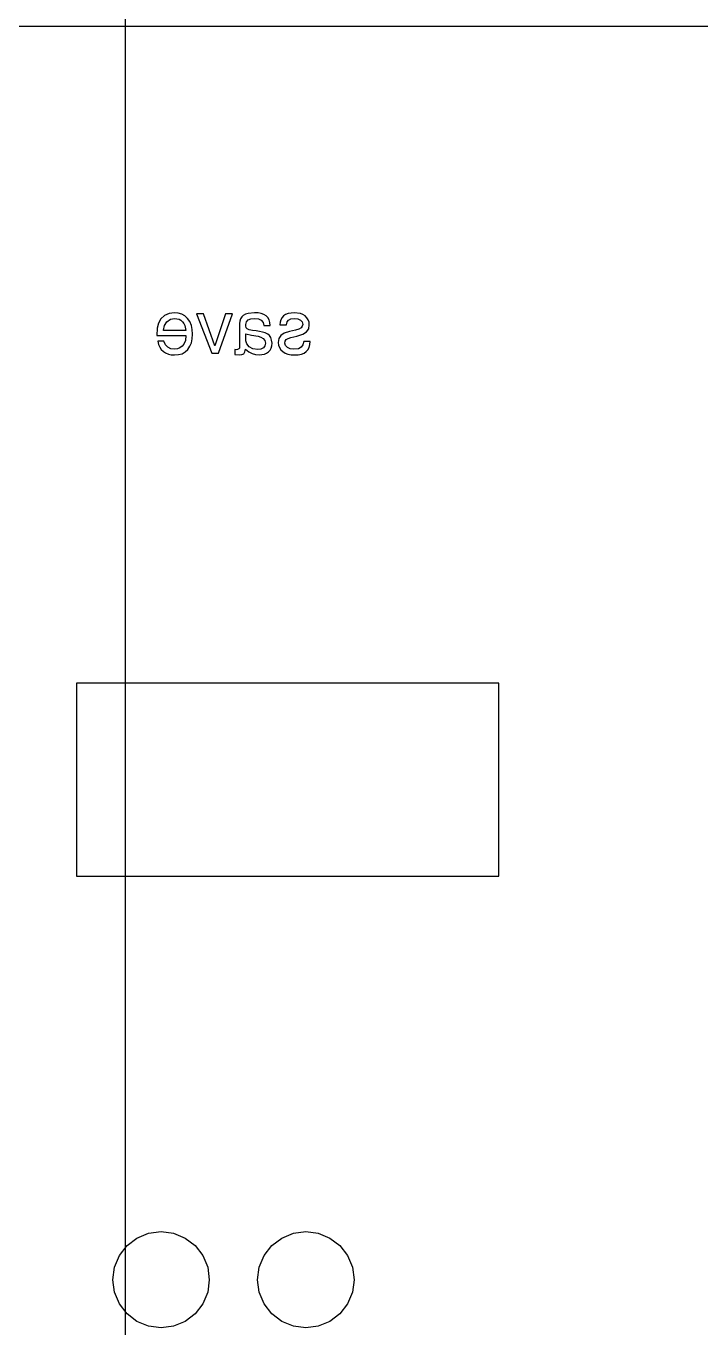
# Model space of a CAD drawing. Extents: x -935 to 1603, y -1243 to 219.
# Drawn here: x 308.9 to 364.9, y 102 to 210 of the extents above; entities that cross this region are included whole.
import ezdxf

# ---------------------------------------------------------------- set-up
doc = ezdxf.new("R2010")
doc.units = 0
doc.header["$MEASUREMENT"] = 0
doc.layers.add('Layer0', color=7, linetype='Continuous')
doc.layers.add('save', color=7, linetype='Continuous')

msp = doc.modelspace()

# ---------------------------------------------------------------- linework, layer by layer
at = {"linetype": 'ByBlock'}
msp.add_xline((317.12, -282.67), (0, -1), dxfattribs=at)
at = {"layer": 'Layer0'}
for p, q in [((116.11, 210.04), (536.1, 210.04)), ((348.1, 155.5), (313.1, 155.5)), ((313.1, 155.5), (313.1, 139.5)), ((348.1, 139.5), (348.1, 155.5)), ((313.1, 139.5), (348.1, 139.5)), ((317.28, 108.83), (318.1, 109.46)), ((318.1, 109.46), (319.07, 109.86)), ((319.07, 109.86), (320.1, 110)), ((320.1, 110), (321.14, 109.86)), ((321.14, 109.86), (322.1, 109.46)), ((322.1, 109.46), (322.93, 108.83)), ((329.28, 108.83), (330.1, 109.46)), ((330.1, 109.46), (331.07, 109.86)), ((331.07, 109.86), (332.1, 110)), ((332.1, 110), (333.14, 109.86)), ((333.14, 109.86), (334.1, 109.46)), ((334.1, 109.46), (334.93, 108.83)), ((316.64, 108), (317.28, 108.83)), ((322.93, 108.83), (323.57, 108)), ((328.64, 108), (329.28, 108.83)), ((334.93, 108.83), (335.57, 108)), ((316.1, 106), (316.24, 107.04)), ((316.24, 107.04), (316.64, 108)), ((323.57, 108), (323.97, 107.04)), ((323.97, 107.04), (324.1, 106)), ((328.1, 106), (328.24, 107.04)), ((328.24, 107.04), (328.64, 108)), ((335.57, 108), (335.97, 107.04)), ((335.97, 107.04), (336.1, 106)), ((316.24, 104.96), (316.1, 106)), ((324.1, 106), (323.97, 104.96)), ((328.24, 104.96), (328.1, 106)), ((336.1, 106), (335.97, 104.96)), ((316.64, 104), (316.24, 104.96)), ((323.97, 104.96), (323.57, 104)), ((328.64, 104), (328.24, 104.96)), ((335.97, 104.96), (335.57, 104)), ((317.28, 103.17), (316.64, 104)), ((323.57, 104), (322.93, 103.17)), ((329.28, 103.17), (328.64, 104)), ((335.57, 104), (334.93, 103.17)), ((318.1, 102.54), (317.28, 103.17)), ((322.93, 103.17), (322.1, 102.54)), ((330.1, 102.54), (329.28, 103.17)), ((334.93, 103.17), (334.1, 102.54)), ((319.07, 102.14), (318.1, 102.54)), ((320.1, 102), (319.07, 102.14)), ((321.14, 102.14), (320.1, 102)), ((322.1, 102.54), (321.14, 102.14)), ((331.07, 102.14), (330.1, 102.54)), ((332.1, 102), (331.07, 102.14)), ((333.14, 102.14), (332.1, 102)), ((334.1, 102.54), (333.14, 102.14))]:
    msp.add_line(p, q, dxfattribs=at)
at = {"layer": 'save'}
for p, q in [((320.39, 186.02), (320.09, 185.75)), ((320.39, 186.02, 0.2), (320.09, 185.75, 0.2)), ((320.77, 186.19), (320.39, 186.02)), ((320.77, 186.19, 0.2), (320.39, 186.02, 0.2)), ((320.39, 186.02), (320.39, 186.02, 0.2)), ((321.21, 186.25), (320.77, 186.19)), ((321.21, 186.25, 0.2), (320.77, 186.19, 0.2)), ((320.77, 186.19), (320.77, 186.19, 0.2)), ((321.53, 186.22), (321.21, 186.25)), ((321.53, 186.22, 0.2), (321.21, 186.25, 0.2)), ((321.21, 186.25), (321.21, 186.25, 0.2)), ((321.82, 186.13), (321.53, 186.22)), ((321.82, 186.13, 0.2), (321.53, 186.22, 0.2)), ((321.53, 186.22), (321.53, 186.22, 0.2)), ((322.08, 185.98), (321.82, 186.13)), ((322.08, 185.98, 0.2), (321.82, 186.13, 0.2)), ((321.82, 186.13), (321.82, 186.13, 0.2)), ((322.3, 185.77), (322.08, 185.98)), ((322.3, 185.77, 0.2), (322.08, 185.98, 0.2)), ((322.08, 185.98), (322.08, 185.98, 0.2)), ((323.63, 186.16), (323.05, 186.16)), ((323.05, 186.16), (324.3, 182.88)), ((323.63, 186.16, 0.2), (323.05, 186.16, 0.2)), ((323.05, 186.16, 0.2), (324.3, 182.88, 0.2)), ((323.05, 186.16), (323.05, 186.16, 0.2)), ((324.56, 183.5), (323.63, 186.16)), ((324.56, 183.5, 0.2), (323.63, 186.16, 0.2)), ((323.63, 186.16), (323.63, 186.16, 0.2)), ((325.43, 186.16), (324.56, 183.5)), ((325.43, 186.16, 0.2), (324.56, 183.5, 0.2)), ((324.87, 182.88), (326.02, 186.16)), ((324.87, 182.88, 0.2), (326.02, 186.16, 0.2)), ((326.02, 186.16), (325.43, 186.16)), ((326.02, 186.16, 0.2), (325.43, 186.16, 0.2)), ((325.43, 186.16), (325.43, 186.16, 0.2)), ((326.02, 186.16), (326.02, 186.16, 0.2)), ((326.79, 185.9), (326.69, 185.74)), ((326.79, 185.9, 0.2), (326.69, 185.74, 0.2)), ((326.92, 186.02), (326.79, 185.9)), ((326.92, 186.02, 0.2), (326.79, 185.9, 0.2)), ((326.79, 185.9), (326.79, 185.9, 0.2)), ((327.1, 186.12), (326.92, 186.02)), ((327.1, 186.12, 0.2), (326.92, 186.02, 0.2)), ((326.92, 186.02), (326.92, 186.02, 0.2)), ((327.31, 186.19), (327.1, 186.12)), ((327.31, 186.19, 0.2), (327.1, 186.12, 0.2)), ((327.1, 186.12), (327.1, 186.12, 0.2)), ((327.85, 186.25), (327.31, 186.19)), ((327.85, 186.25, 0.2), (327.31, 186.19, 0.2)), ((327.31, 186.19), (327.31, 186.19, 0.2)), ((328.15, 186.24), (327.85, 186.25)), ((328.15, 186.24, 0.2), (327.85, 186.25, 0.2)), ((327.85, 186.25), (327.85, 186.25, 0.2)), ((328.41, 186.19), (328.15, 186.24)), ((328.41, 186.19, 0.2), (328.15, 186.24, 0.2)), ((328.15, 186.24), (328.15, 186.24, 0.2)), ((328.63, 186.1), (328.41, 186.19)), ((328.63, 186.1, 0.2), (328.41, 186.19, 0.2)), ((328.41, 186.19), (328.41, 186.19, 0.2)), ((328.81, 185.99), (328.63, 186.1)), ((328.81, 185.99, 0.2), (328.63, 186.1, 0.2)), ((328.63, 186.1), (328.63, 186.1, 0.2)), ((328.96, 185.84), (328.81, 185.99)), ((328.96, 185.84, 0.2), (328.81, 185.99, 0.2)), ((328.81, 185.99), (328.81, 185.99, 0.2)), ((329.06, 185.65), (328.96, 185.84)), ((329.06, 185.65, 0.2), (328.96, 185.84, 0.2)), ((328.96, 185.84), (328.96, 185.84, 0.2)), ((330.13, 185.84), (330.03, 185.67)), ((330.13, 185.84, 0.2), (330.03, 185.67, 0.2)), ((330.26, 185.99), (330.13, 185.84)), ((330.26, 185.99, 0.2), (330.13, 185.84, 0.2)), ((330.13, 185.84), (330.13, 185.84, 0.2)), ((330.43, 186.1), (330.26, 185.99)), ((330.43, 186.1, 0.2), (330.26, 185.99, 0.2)), ((330.26, 185.99), (330.26, 185.99, 0.2)), ((330.63, 186.19), (330.43, 186.1)), ((330.63, 186.19, 0.2), (330.43, 186.1, 0.2)), ((330.43, 186.1), (330.43, 186.1, 0.2)), ((331.14, 186.25), (330.63, 186.19)), ((331.14, 186.25, 0.2), (330.63, 186.19, 0.2)), ((330.63, 186.19), (330.63, 186.19, 0.2)), ((331.65, 186.18), (331.14, 186.25)), ((331.65, 186.18, 0.2), (331.14, 186.25, 0.2)), ((331.14, 186.25), (331.14, 186.25, 0.2)), ((331.86, 186.1), (331.65, 186.18)), ((331.86, 186.1, 0.2), (331.65, 186.18, 0.2)), ((331.65, 186.18), (331.65, 186.18, 0.2)), ((332.05, 185.98), (331.86, 186.1)), ((332.05, 185.98, 0.2), (331.86, 186.1, 0.2)), ((331.86, 186.1), (331.86, 186.1, 0.2)), ((332.2, 185.83), (332.05, 185.98)), ((332.2, 185.83, 0.2), (332.05, 185.98, 0.2)), ((332.05, 185.98), (332.05, 185.98, 0.2)), ((332.31, 185.66), (332.2, 185.83)), ((332.31, 185.66, 0.2), (332.2, 185.83, 0.2)), ((332.2, 185.83), (332.2, 185.83, 0.2)), ((319.78, 184.96), (319.75, 184.35)), ((319.78, 184.96, 0.2), (319.75, 184.35, 0.2)), ((319.88, 185.39), (319.78, 184.96)), ((319.88, 185.39, 0.2), (319.78, 184.96, 0.2)), ((319.78, 184.96), (319.78, 184.96, 0.2)), ((320.09, 185.75), (319.88, 185.39)), ((320.09, 185.75, 0.2), (319.88, 185.39, 0.2)), ((319.88, 185.39), (319.88, 185.39, 0.2)), ((320.09, 185.75), (320.09, 185.75, 0.2)), ((320.31, 184.81), (320.37, 185.18)), ((320.31, 184.81, 0.2), (320.37, 185.18, 0.2)), ((320.31, 184.77), (320.31, 184.81)), ((320.31, 184.77, 0.2), (320.31, 184.81, 0.2)), ((320.31, 184.81), (320.31, 184.81, 0.2)), ((322.14, 184.77), (320.31, 184.77)), ((322.14, 184.77, 0.2), (320.31, 184.77, 0.2)), ((320.31, 184.77), (320.31, 184.77, 0.2)), ((320.37, 185.18), (320.57, 185.49)), ((320.37, 185.18, 0.2), (320.57, 185.49, 0.2)), ((320.37, 185.18), (320.37, 185.18, 0.2)), ((320.57, 185.49), (320.87, 185.7)), ((320.57, 185.49, 0.2), (320.87, 185.7, 0.2)), ((320.57, 185.49), (320.57, 185.49, 0.2)), ((320.87, 185.7), (321.22, 185.77)), ((320.87, 185.7, 0.2), (321.22, 185.77, 0.2)), ((320.87, 185.7), (320.87, 185.7, 0.2)), ((321.22, 185.77), (321.59, 185.7)), ((321.22, 185.77, 0.2), (321.59, 185.7, 0.2)), ((321.22, 185.77), (321.22, 185.77, 0.2)), ((321.59, 185.7), (321.74, 185.62)), ((321.59, 185.7, 0.2), (321.74, 185.62, 0.2)), ((321.59, 185.7), (321.59, 185.7, 0.2)), ((321.74, 185.62), (321.88, 185.5)), ((321.74, 185.62, 0.2), (321.88, 185.5, 0.2)), ((321.74, 185.62), (321.74, 185.62, 0.2)), ((321.88, 185.5), (321.99, 185.35)), ((321.88, 185.5, 0.2), (321.99, 185.35, 0.2)), ((321.88, 185.5), (321.88, 185.5, 0.2)), ((321.99, 185.35), (322.07, 185.18)), ((321.99, 185.35, 0.2), (322.07, 185.18, 0.2)), ((321.99, 185.35), (321.99, 185.35, 0.2)), ((322.07, 185.18), (322.14, 184.77)), ((322.07, 185.18, 0.2), (322.14, 184.77, 0.2)), ((322.07, 185.18), (322.07, 185.18, 0.2)), ((322.14, 184.77), (322.14, 184.77, 0.2)), ((322.48, 185.51), (322.3, 185.77)), ((322.48, 185.51, 0.2), (322.3, 185.77, 0.2)), ((322.3, 185.77), (322.3, 185.77, 0.2)), ((322.61, 185.2), (322.48, 185.51)), ((322.61, 185.2, 0.2), (322.48, 185.51, 0.2)), ((322.48, 185.51), (322.48, 185.51, 0.2)), ((322.68, 184.86), (322.61, 185.2)), ((322.68, 184.86, 0.2), (322.61, 185.2, 0.2)), ((322.61, 185.2), (322.61, 185.2, 0.2)), ((322.71, 184.48), (322.68, 184.86)), ((322.71, 184.48, 0.2), (322.68, 184.86, 0.2)), ((322.68, 184.86), (322.68, 184.86, 0.2)), ((326.63, 185.56), (326.61, 185.36)), ((326.63, 185.56, 0.2), (326.61, 185.36, 0.2)), ((326.61, 185.36), (326.61, 183.43)), ((326.61, 185.36, 0.2), (326.61, 183.43, 0.2)), ((326.61, 185.36), (326.61, 185.36, 0.2)), ((326.69, 185.74), (326.63, 185.56)), ((326.69, 185.74, 0.2), (326.63, 185.56, 0.2)), ((326.63, 185.56), (326.63, 185.56, 0.2)), ((326.69, 185.74), (326.69, 185.74, 0.2)), ((327.13, 185.28), (327.18, 185.49)), ((327.13, 185.28, 0.2), (327.18, 185.49, 0.2)), ((327.13, 185.15), (327.13, 185.28)), ((327.13, 185.15, 0.2), (327.13, 185.28, 0.2)), ((327.13, 185.28), (327.13, 185.28, 0.2)), ((327.16, 185), (327.13, 185.15)), ((327.16, 185, 0.2), (327.13, 185.15, 0.2)), ((327.13, 185.15), (327.13, 185.15, 0.2)), ((327.25, 184.9), (327.16, 185)), ((327.25, 184.9, 0.2), (327.16, 185, 0.2)), ((327.16, 185), (327.16, 185, 0.2)), ((327.18, 185.49), (327.32, 185.65)), ((327.18, 185.49, 0.2), (327.32, 185.65, 0.2)), ((327.18, 185.49), (327.18, 185.49, 0.2)), ((327.41, 184.83), (327.25, 184.9)), ((327.41, 184.83, 0.2), (327.25, 184.9, 0.2)), ((327.25, 184.9), (327.25, 184.9, 0.2)), ((327.32, 185.65), (327.55, 185.74)), ((327.32, 185.65, 0.2), (327.55, 185.74, 0.2)), ((327.32, 185.65), (327.32, 185.65, 0.2)), ((327.67, 184.78), (327.41, 184.83)), ((327.67, 184.78, 0.2), (327.41, 184.83, 0.2)), ((327.41, 184.83), (327.41, 184.83, 0.2)), ((327.55, 185.74), (327.86, 185.77)), ((327.55, 185.74, 0.2), (327.86, 185.77, 0.2)), ((327.55, 185.74), (327.55, 185.74, 0.2)), ((327.99, 184.74), (327.67, 184.78)), ((327.99, 184.74, 0.2), (327.67, 184.78, 0.2)), ((327.67, 184.78), (327.67, 184.78, 0.2)), ((327.86, 185.77), (328.18, 185.74)), ((327.86, 185.77, 0.2), (328.18, 185.74, 0.2)), ((327.86, 185.77), (327.86, 185.77, 0.2)), ((328.18, 185.74), (328.41, 185.63)), ((328.18, 185.74, 0.2), (328.41, 185.63, 0.2)), ((328.18, 185.74), (328.18, 185.74, 0.2)), ((328.41, 185.63), (328.56, 185.45)), ((328.41, 185.63, 0.2), (328.56, 185.45, 0.2)), ((328.41, 185.63), (328.41, 185.63, 0.2)), ((328.56, 185.45), (328.63, 185.19)), ((328.56, 185.45, 0.2), (328.63, 185.19, 0.2)), ((328.56, 185.45), (328.56, 185.45, 0.2)), ((328.63, 185.19), (329.14, 185.19)), ((328.63, 185.19, 0.2), (329.14, 185.19, 0.2)), ((328.63, 185.19), (328.63, 185.19, 0.2)), ((329.12, 185.44), (329.06, 185.65)), ((329.12, 185.44, 0.2), (329.06, 185.65, 0.2)), ((329.06, 185.65), (329.06, 185.65, 0.2)), ((329.14, 185.19), (329.12, 185.44)), ((329.14, 185.19, 0.2), (329.12, 185.44, 0.2)), ((329.12, 185.44), (329.12, 185.44, 0.2)), ((329.14, 185.19), (329.14, 185.19, 0.2)), ((329.97, 185.47), (329.95, 185.25)), ((329.97, 185.47, 0.2), (329.95, 185.25, 0.2)), ((329.95, 185.25), (330.51, 185.25)), ((329.95, 185.25, 0.2), (330.51, 185.25, 0.2)), ((329.95, 185.25), (329.95, 185.25, 0.2)), ((330.03, 185.67), (329.97, 185.47)), ((330.03, 185.67, 0.2), (329.97, 185.47, 0.2)), ((329.97, 185.47), (329.97, 185.47, 0.2)), ((330.03, 185.67), (330.03, 185.67, 0.2)), ((330.51, 185.25), (330.55, 185.48)), ((330.51, 185.25, 0.2), (330.55, 185.48, 0.2)), ((330.51, 185.25), (330.51, 185.25, 0.2)), ((330.55, 185.48), (330.67, 185.64)), ((330.55, 185.48, 0.2), (330.67, 185.64, 0.2)), ((330.55, 185.48), (330.55, 185.48, 0.2)), ((330.67, 185.64), (330.87, 185.74)), ((330.67, 185.64, 0.2), (330.87, 185.74, 0.2)), ((330.67, 185.64), (330.67, 185.64, 0.2)), ((331.24, 184.81), (330.74, 184.69)), ((331.24, 184.81, 0.2), (330.74, 184.69, 0.2)), ((330.87, 185.74), (331.15, 185.77)), ((330.87, 185.74, 0.2), (331.15, 185.77, 0.2)), ((330.87, 185.74), (330.87, 185.74, 0.2)), ((331.15, 185.77), (331.44, 185.74)), ((331.15, 185.77, 0.2), (331.44, 185.74, 0.2)), ((331.15, 185.77), (331.15, 185.77, 0.2)), ((331.52, 184.89), (331.24, 184.81)), ((331.52, 184.89, 0.2), (331.24, 184.81, 0.2)), ((331.24, 184.81), (331.24, 184.81, 0.2)), ((331.44, 185.74), (331.66, 185.64)), ((331.44, 185.74, 0.2), (331.66, 185.64, 0.2)), ((331.44, 185.74), (331.44, 185.74, 0.2)), ((331.71, 184.99), (331.52, 184.89)), ((331.71, 184.99, 0.2), (331.52, 184.89, 0.2)), ((331.52, 184.89), (331.52, 184.89, 0.2)), ((331.66, 185.64), (331.8, 185.48)), ((331.66, 185.64, 0.2), (331.8, 185.48, 0.2)), ((331.66, 185.64), (331.66, 185.64, 0.2)), ((331.81, 185.12), (331.71, 184.99)), ((331.81, 185.12, 0.2), (331.71, 184.99, 0.2)), ((331.71, 184.99), (331.71, 184.99, 0.2)), ((331.8, 185.48), (331.85, 185.28)), ((331.8, 185.48, 0.2), (331.85, 185.28, 0.2)), ((331.8, 185.48), (331.8, 185.48, 0.2)), ((331.85, 185.28), (331.81, 185.12)), ((331.85, 185.28, 0.2), (331.81, 185.12, 0.2)), ((331.81, 185.12), (331.81, 185.12, 0.2)), ((331.85, 185.28), (331.85, 185.28, 0.2)), ((332.17, 184.65), (332.34, 184.91)), ((332.17, 184.65, 0.2), (332.34, 184.91, 0.2)), ((332.37, 185.47), (332.31, 185.66)), ((332.37, 185.47, 0.2), (332.31, 185.66, 0.2)), ((332.31, 185.66), (332.31, 185.66, 0.2)), ((332.34, 184.91), (332.39, 185.25)), ((332.34, 184.91, 0.2), (332.39, 185.25, 0.2)), ((332.34, 184.91), (332.34, 184.91, 0.2)), ((332.39, 185.25), (332.37, 185.47)), ((332.39, 185.25, 0.2), (332.37, 185.47, 0.2)), ((332.37, 185.47), (332.37, 185.47, 0.2)), ((332.39, 185.25), (332.39, 185.25, 0.2)), ((319.75, 184.35), (322.16, 184.35)), ((319.75, 184.35, 0.2), (322.16, 184.35, 0.2)), ((319.75, 184.35), (319.75, 184.35, 0.2)), ((320.34, 183.88), (319.82, 183.88)), ((319.82, 183.88), (319.89, 183.62)), ((320.34, 183.88, 0.2), (319.82, 183.88, 0.2)), ((319.82, 183.88, 0.2), (319.89, 183.62, 0.2)), ((319.82, 183.88), (319.82, 183.88, 0.2)), ((320.48, 183.59), (320.34, 183.88)), ((320.48, 183.59, 0.2), (320.34, 183.88, 0.2)), ((320.34, 183.88), (320.34, 183.88, 0.2)), ((322.12, 183.95), (321.99, 183.65)), ((322.12, 183.95, 0.2), (321.99, 183.65, 0.2)), ((322.16, 184.35), (322.12, 183.95)), ((322.16, 184.35, 0.2), (322.12, 183.95, 0.2)), ((322.12, 183.95), (322.12, 183.95, 0.2)), ((322.16, 184.35), (322.16, 184.35, 0.2)), ((322.48, 183.46), (322.61, 183.76)), ((322.48, 183.46, 0.2), (322.61, 183.76, 0.2)), ((322.61, 183.76), (322.68, 184.09)), ((322.61, 183.76, 0.2), (322.68, 184.09, 0.2)), ((322.61, 183.76), (322.61, 183.76, 0.2)), ((322.68, 184.09), (322.71, 184.48)), ((322.68, 184.09, 0.2), (322.71, 184.48, 0.2)), ((322.68, 184.09), (322.68, 184.09, 0.2)), ((322.71, 184.48), (322.71, 184.48, 0.2)), ((327.13, 183.91), (327.13, 184.5)), ((327.13, 184.5), (327.6, 184.38)), ((327.13, 183.91, 0.2), (327.13, 184.5, 0.2)), ((327.13, 184.5, 0.2), (327.6, 184.38, 0.2)), ((327.13, 184.5), (327.13, 184.5, 0.2)), ((327.2, 183.66), (327.13, 183.91)), ((327.2, 183.66, 0.2), (327.13, 183.91, 0.2)), ((327.13, 183.91), (327.13, 183.91, 0.2)), ((327.6, 184.38), (328.15, 184.29)), ((327.6, 184.38, 0.2), (328.15, 184.29, 0.2)), ((327.6, 184.38), (327.6, 184.38, 0.2)), ((328.26, 184.7), (327.99, 184.74)), ((328.26, 184.7, 0.2), (327.99, 184.74, 0.2)), ((327.99, 184.74), (327.99, 184.74, 0.2)), ((328.15, 184.29), (328.37, 184.23)), ((328.15, 184.29, 0.2), (328.37, 184.23, 0.2)), ((328.15, 184.29), (328.15, 184.29, 0.2)), ((328.52, 184.64), (328.26, 184.7)), ((328.52, 184.64, 0.2), (328.26, 184.7, 0.2)), ((328.26, 184.7), (328.26, 184.7, 0.2)), ((328.37, 184.23), (328.57, 184.11)), ((328.37, 184.23, 0.2), (328.57, 184.11, 0.2)), ((328.37, 184.23), (328.37, 184.23, 0.2)), ((328.74, 184.57), (328.52, 184.64)), ((328.74, 184.57, 0.2), (328.52, 184.64, 0.2)), ((328.52, 184.64), (328.52, 184.64, 0.2)), ((328.57, 184.11), (328.71, 183.94)), ((328.57, 184.11, 0.2), (328.71, 183.94, 0.2)), ((328.57, 184.11), (328.57, 184.11, 0.2)), ((328.71, 183.94), (328.75, 183.72)), ((328.71, 183.94, 0.2), (328.75, 183.72, 0.2)), ((328.71, 183.94), (328.71, 183.94, 0.2)), ((328.75, 183.72), (328.71, 183.5)), ((328.75, 183.72, 0.2), (328.71, 183.5, 0.2)), ((328.94, 184.48), (328.74, 184.57)), ((328.94, 184.48, 0.2), (328.74, 184.57, 0.2)), ((328.74, 184.57), (328.74, 184.57, 0.2)), ((328.75, 183.72), (328.75, 183.72, 0.2)), ((329.09, 184.35), (328.94, 184.48)), ((329.09, 184.35, 0.2), (328.94, 184.48, 0.2)), ((328.94, 184.48), (328.94, 184.48, 0.2)), ((329.21, 184.18), (329.09, 184.35)), ((329.21, 184.18, 0.2), (329.09, 184.35, 0.2)), ((329.09, 184.35), (329.09, 184.35, 0.2)), ((329.27, 183.97), (329.21, 184.18)), ((329.27, 183.97, 0.2), (329.21, 184.18, 0.2)), ((329.21, 184.18), (329.21, 184.18, 0.2)), ((329.3, 183.71), (329.27, 183.97)), ((329.3, 183.71, 0.2), (329.27, 183.97, 0.2)), ((329.27, 183.97), (329.27, 183.97, 0.2)), ((329.28, 183.5), (329.3, 183.71)), ((329.28, 183.5, 0.2), (329.3, 183.71, 0.2)), ((329.3, 183.71), (329.3, 183.71, 0.2)), ((329.87, 184.1), (329.82, 183.78)), ((329.87, 184.1, 0.2), (329.82, 183.78, 0.2)), ((329.82, 183.78), (329.84, 183.55)), ((329.82, 183.78, 0.2), (329.84, 183.55, 0.2)), ((329.82, 183.78), (329.82, 183.78, 0.2)), ((330.04, 184.35), (329.87, 184.1)), ((330.04, 184.35, 0.2), (329.87, 184.1, 0.2)), ((329.87, 184.1), (329.87, 184.1, 0.2)), ((330.32, 184.55), (330.04, 184.35)), ((330.32, 184.55, 0.2), (330.04, 184.35, 0.2)), ((330.04, 184.35), (330.04, 184.35, 0.2)), ((330.74, 184.69), (330.32, 184.55)), ((330.74, 184.69, 0.2), (330.32, 184.55, 0.2)), ((330.32, 184.55), (330.32, 184.55, 0.2)), ((330.36, 183.73), (330.39, 183.9)), ((330.36, 183.73, 0.2), (330.39, 183.9, 0.2)), ((330.41, 183.52), (330.36, 183.73)), ((330.41, 183.52, 0.2), (330.36, 183.73, 0.2)), ((330.36, 183.73), (330.36, 183.73, 0.2)), ((330.39, 183.9), (330.48, 184.02)), ((330.39, 183.9, 0.2), (330.48, 184.02, 0.2)), ((330.39, 183.9), (330.39, 183.9, 0.2)), ((330.48, 184.02), (330.64, 184.12)), ((330.48, 184.02, 0.2), (330.64, 184.12, 0.2)), ((330.48, 184.02), (330.48, 184.02, 0.2)), ((330.64, 184.12), (330.87, 184.19)), ((330.64, 184.12, 0.2), (330.87, 184.19, 0.2)), ((330.64, 184.12), (330.64, 184.12, 0.2)), ((330.74, 184.69), (330.74, 184.69, 0.2)), ((330.87, 184.19), (331.36, 184.31)), ((330.87, 184.19, 0.2), (331.36, 184.31, 0.2)), ((330.87, 184.19), (330.87, 184.19, 0.2)), ((331.36, 184.31), (331.85, 184.46)), ((331.36, 184.31, 0.2), (331.85, 184.46, 0.2)), ((331.36, 184.31), (331.36, 184.31, 0.2)), ((331.85, 184.46), (332.17, 184.65)), ((331.85, 184.46, 0.2), (332.17, 184.65, 0.2)), ((331.85, 184.46), (331.85, 184.46, 0.2)), ((331.93, 183.86), (331.86, 183.59)), ((331.93, 183.86, 0.2), (331.86, 183.59, 0.2)), ((332.46, 183.86), (331.93, 183.86)), ((332.46, 183.86, 0.2), (331.93, 183.86, 0.2)), ((331.93, 183.86), (331.93, 183.86, 0.2)), ((332.17, 184.65), (332.17, 184.65, 0.2)), ((332.44, 183.6), (332.46, 183.86)), ((332.44, 183.6, 0.2), (332.46, 183.86, 0.2)), ((332.46, 183.86), (332.46, 183.86, 0.2)), ((319.89, 183.62), (319.99, 183.4)), ((319.89, 183.62, 0.2), (319.99, 183.4, 0.2)), ((319.89, 183.62), (319.89, 183.62, 0.2)), ((319.99, 183.4), (320.12, 183.2)), ((319.99, 183.4, 0.2), (320.12, 183.2, 0.2)), ((319.99, 183.4), (319.99, 183.4, 0.2)), ((320.12, 183.2), (320.29, 183.04)), ((320.12, 183.2, 0.2), (320.29, 183.04, 0.2)), ((320.12, 183.2), (320.12, 183.2, 0.2)), ((320.29, 183.04), (320.48, 182.91)), ((320.29, 183.04, 0.2), (320.48, 182.91, 0.2)), ((320.29, 183.04), (320.29, 183.04, 0.2)), ((320.67, 183.38), (320.48, 183.59)), ((320.67, 183.38, 0.2), (320.48, 183.59, 0.2)), ((320.48, 183.59), (320.48, 183.59, 0.2)), ((320.48, 182.91), (320.71, 182.81)), ((320.48, 182.91, 0.2), (320.71, 182.81, 0.2)), ((320.48, 182.91), (320.48, 182.91, 0.2)), ((320.91, 183.26), (320.67, 183.38)), ((320.91, 183.26, 0.2), (320.67, 183.38, 0.2)), ((320.67, 183.38), (320.67, 183.38, 0.2)), ((320.71, 182.81), (320.95, 182.76)), ((320.71, 182.81, 0.2), (320.95, 182.76, 0.2)), ((320.71, 182.81), (320.71, 182.81, 0.2)), ((321.2, 183.22), (320.91, 183.26)), ((321.2, 183.22, 0.2), (320.91, 183.26, 0.2)), ((320.91, 183.26), (320.91, 183.26, 0.2)), ((320.95, 182.76), (321.22, 182.74)), ((320.95, 182.76, 0.2), (321.22, 182.74, 0.2)), ((320.95, 182.76), (320.95, 182.76, 0.2)), ((321.45, 183.25), (321.2, 183.22)), ((321.45, 183.25, 0.2), (321.2, 183.22, 0.2)), ((321.2, 183.22), (321.2, 183.22, 0.2)), ((321.22, 182.74), (321.55, 182.77)), ((321.22, 182.74, 0.2), (321.55, 182.77, 0.2)), ((321.22, 182.74), (321.22, 182.74, 0.2)), ((321.66, 183.33), (321.45, 183.25)), ((321.66, 183.33, 0.2), (321.45, 183.25, 0.2)), ((321.45, 183.25), (321.45, 183.25, 0.2)), ((321.55, 182.77), (321.84, 182.85)), ((321.55, 182.77, 0.2), (321.84, 182.85, 0.2)), ((321.55, 182.77), (321.55, 182.77, 0.2)), ((321.84, 183.46), (321.66, 183.33)), ((321.84, 183.46, 0.2), (321.66, 183.33, 0.2)), ((321.66, 183.33), (321.66, 183.33, 0.2)), ((321.99, 183.65), (321.84, 183.46)), ((321.99, 183.65, 0.2), (321.84, 183.46, 0.2)), ((321.84, 183.46), (321.84, 183.46, 0.2)), ((321.84, 182.85), (322.09, 183)), ((321.84, 182.85, 0.2), (322.09, 183, 0.2)), ((321.84, 182.85), (321.84, 182.85, 0.2)), ((321.99, 183.65), (321.99, 183.65, 0.2)), ((322.09, 183), (322.31, 183.2)), ((322.09, 183, 0.2), (322.31, 183.2, 0.2)), ((322.09, 183), (322.09, 183, 0.2)), ((322.31, 183.2), (322.48, 183.46)), ((322.31, 183.2, 0.2), (322.48, 183.46, 0.2)), ((322.31, 183.2), (322.31, 183.2, 0.2)), ((322.48, 183.46), (322.48, 183.46, 0.2)), ((324.3, 182.88), (324.87, 182.88)), ((324.3, 182.88, 0.2), (324.87, 182.88, 0.2)), ((324.3, 182.88), (324.3, 182.88, 0.2)), ((324.56, 183.5), (324.56, 183.5, 0.2)), ((324.87, 182.88), (324.87, 182.88, 0.2)), ((326.33, 183.17), (326.22, 183.19)), ((326.22, 183.19), (326.22, 182.79)), ((326.33, 183.17, 0.2), (326.22, 183.19, 0.2)), ((326.22, 183.19, 0.2), (326.22, 182.79, 0.2)), ((326.22, 183.19), (326.22, 183.19, 0.2)), ((326.22, 182.79), (326.57, 182.74)), ((326.22, 182.79, 0.2), (326.57, 182.74, 0.2)), ((326.22, 182.79), (326.22, 182.79, 0.2)), ((326.45, 183.19), (326.33, 183.17)), ((326.45, 183.19, 0.2), (326.33, 183.17, 0.2)), ((326.33, 183.17), (326.33, 183.17, 0.2)), ((326.54, 183.24), (326.45, 183.19)), ((326.54, 183.24, 0.2), (326.45, 183.19, 0.2)), ((326.45, 183.19), (326.45, 183.19, 0.2)), ((326.59, 183.32), (326.54, 183.24)), ((326.59, 183.32, 0.2), (326.54, 183.24, 0.2)), ((326.54, 183.24), (326.54, 183.24, 0.2)), ((326.57, 182.74), (326.79, 182.77)), ((326.57, 182.74, 0.2), (326.79, 182.77, 0.2)), ((326.57, 182.74), (326.57, 182.74, 0.2)), ((326.61, 183.43), (326.59, 183.32)), ((326.61, 183.43, 0.2), (326.59, 183.32, 0.2)), ((326.59, 183.32), (326.59, 183.32, 0.2)), ((326.61, 183.43), (326.61, 183.43, 0.2)), ((326.79, 182.77), (326.95, 182.85)), ((326.79, 182.77, 0.2), (326.95, 182.85, 0.2)), ((326.79, 182.77), (326.79, 182.77, 0.2)), ((326.95, 182.85), (327.05, 183)), ((326.95, 182.85, 0.2), (327.05, 183, 0.2)), ((326.95, 182.85), (326.95, 182.85, 0.2)), ((327.05, 183), (327.11, 183.22)), ((327.05, 183, 0.2), (327.11, 183.22, 0.2)), ((327.05, 183), (327.05, 183, 0.2)), ((327.11, 183.22), (327.38, 183.01)), ((327.11, 183.22, 0.2), (327.38, 183.01, 0.2)), ((327.11, 183.22), (327.11, 183.22, 0.2)), ((327.4, 183.42), (327.2, 183.66)), ((327.4, 183.42, 0.2), (327.2, 183.66, 0.2)), ((327.2, 183.66), (327.2, 183.66, 0.2)), ((327.38, 183.01), (327.65, 182.86)), ((327.38, 183.01, 0.2), (327.65, 182.86, 0.2)), ((327.38, 183.01), (327.38, 183.01, 0.2)), ((327.72, 183.25), (327.4, 183.42)), ((327.72, 183.25, 0.2), (327.4, 183.42, 0.2)), ((327.4, 183.42), (327.4, 183.42, 0.2)), ((327.65, 182.86), (327.93, 182.77)), ((327.65, 182.86, 0.2), (327.93, 182.77, 0.2)), ((327.65, 182.86), (327.65, 182.86, 0.2)), ((328.11, 183.2), (327.72, 183.25)), ((328.11, 183.2, 0.2), (327.72, 183.25, 0.2)), ((327.72, 183.25), (327.72, 183.25, 0.2)), ((327.93, 182.77), (328.22, 182.74)), ((327.93, 182.77, 0.2), (328.22, 182.74, 0.2)), ((327.93, 182.77), (327.93, 182.77, 0.2)), ((328.38, 183.23), (328.11, 183.2)), ((328.38, 183.23, 0.2), (328.11, 183.2, 0.2)), ((328.11, 183.2), (328.11, 183.2, 0.2)), ((328.22, 182.74), (328.67, 182.8)), ((328.22, 182.74, 0.2), (328.67, 182.8, 0.2)), ((328.22, 182.74), (328.22, 182.74, 0.2)), ((328.59, 183.33), (328.38, 183.23)), ((328.59, 183.33, 0.2), (328.38, 183.23, 0.2)), ((328.38, 183.23), (328.38, 183.23, 0.2)), ((328.71, 183.5), (328.59, 183.33)), ((328.71, 183.5, 0.2), (328.59, 183.33, 0.2)), ((328.59, 183.33), (328.59, 183.33, 0.2)), ((328.67, 182.8), (328.85, 182.89)), ((328.67, 182.8, 0.2), (328.85, 182.89, 0.2)), ((328.67, 182.8), (328.67, 182.8, 0.2)), ((328.71, 183.5), (328.71, 183.5, 0.2)), ((328.85, 182.89), (329.01, 183)), ((328.85, 182.89, 0.2), (329.01, 183, 0.2)), ((328.85, 182.89), (328.85, 182.89, 0.2)), ((329.01, 183), (329.14, 183.14)), ((329.01, 183, 0.2), (329.14, 183.14, 0.2)), ((329.01, 183), (329.01, 183, 0.2)), ((329.14, 183.14), (329.23, 183.31)), ((329.14, 183.14, 0.2), (329.23, 183.31, 0.2)), ((329.14, 183.14), (329.14, 183.14, 0.2)), ((329.23, 183.31), (329.28, 183.5)), ((329.23, 183.31, 0.2), (329.28, 183.5, 0.2)), ((329.23, 183.31), (329.23, 183.31, 0.2)), ((329.28, 183.5), (329.28, 183.5, 0.2)), ((329.84, 183.55), (329.91, 183.35)), ((329.84, 183.55, 0.2), (329.91, 183.35, 0.2)), ((329.84, 183.55), (329.84, 183.55, 0.2)), ((329.91, 183.35), (330.02, 183.17)), ((329.91, 183.35, 0.2), (330.02, 183.17, 0.2)), ((329.91, 183.35), (329.91, 183.35, 0.2)), ((330.02, 183.17), (330.19, 183.02)), ((330.02, 183.17, 0.2), (330.19, 183.02, 0.2)), ((330.02, 183.17), (330.02, 183.17, 0.2)), ((330.19, 183.02), (330.39, 182.9)), ((330.19, 183.02, 0.2), (330.39, 182.9, 0.2)), ((330.19, 183.02), (330.19, 183.02, 0.2)), ((330.39, 182.9), (330.62, 182.81)), ((330.39, 182.9, 0.2), (330.62, 182.81, 0.2)), ((330.39, 182.9), (330.39, 182.9, 0.2)), ((330.57, 183.36), (330.41, 183.52)), ((330.57, 183.36, 0.2), (330.41, 183.52, 0.2)), ((330.41, 183.52), (330.41, 183.52, 0.2)), ((330.81, 183.26), (330.57, 183.36)), ((330.81, 183.26, 0.2), (330.57, 183.36, 0.2)), ((330.57, 183.36), (330.57, 183.36, 0.2)), ((330.62, 182.81), (330.88, 182.76)), ((330.62, 182.81, 0.2), (330.88, 182.76, 0.2)), ((330.62, 182.81), (330.62, 182.81, 0.2)), ((331.12, 183.22), (330.81, 183.26)), ((331.12, 183.22, 0.2), (330.81, 183.26, 0.2)), ((330.81, 183.26), (330.81, 183.26, 0.2)), ((330.88, 182.76), (331.18, 182.74)), ((330.88, 182.76, 0.2), (331.18, 182.74, 0.2)), ((330.88, 182.76), (330.88, 182.76, 0.2)), ((331.49, 183.26), (331.12, 183.22)), ((331.49, 183.26, 0.2), (331.12, 183.22, 0.2)), ((331.12, 183.22), (331.12, 183.22, 0.2)), ((331.18, 182.74), (331.48, 182.76)), ((331.18, 182.74, 0.2), (331.48, 182.76, 0.2)), ((331.18, 182.74), (331.18, 182.74, 0.2)), ((331.48, 182.76), (331.74, 182.81)), ((331.48, 182.76, 0.2), (331.74, 182.81, 0.2)), ((331.48, 182.76), (331.48, 182.76, 0.2)), ((331.72, 183.39), (331.49, 183.26)), ((331.72, 183.39, 0.2), (331.49, 183.26, 0.2)), ((331.49, 183.26), (331.49, 183.26, 0.2)), ((331.86, 183.59), (331.72, 183.39)), ((331.86, 183.59, 0.2), (331.72, 183.39, 0.2)), ((331.72, 183.39), (331.72, 183.39, 0.2)), ((331.74, 182.81), (331.96, 182.9)), ((331.74, 182.81, 0.2), (331.96, 182.9, 0.2)), ((331.74, 182.81), (331.74, 182.81, 0.2)), ((331.86, 183.59), (331.86, 183.59, 0.2)), ((331.96, 182.9), (332.14, 183.02)), ((331.96, 182.9, 0.2), (332.14, 183.02, 0.2)), ((331.96, 182.9), (331.96, 182.9, 0.2)), ((332.14, 183.02), (332.28, 183.18)), ((332.14, 183.02, 0.2), (332.28, 183.18, 0.2)), ((332.14, 183.02), (332.14, 183.02, 0.2)), ((332.28, 183.18), (332.38, 183.37)), ((332.28, 183.18, 0.2), (332.38, 183.37, 0.2)), ((332.28, 183.18), (332.28, 183.18, 0.2)), ((332.38, 183.37), (332.44, 183.6)), ((332.38, 183.37, 0.2), (332.44, 183.6, 0.2)), ((332.38, 183.37), (332.38, 183.37, 0.2)), ((332.44, 183.6), (332.44, 183.6, 0.2))]:
    msp.add_line(p, q, dxfattribs=at)

doc.saveas('drawing.dxf')
